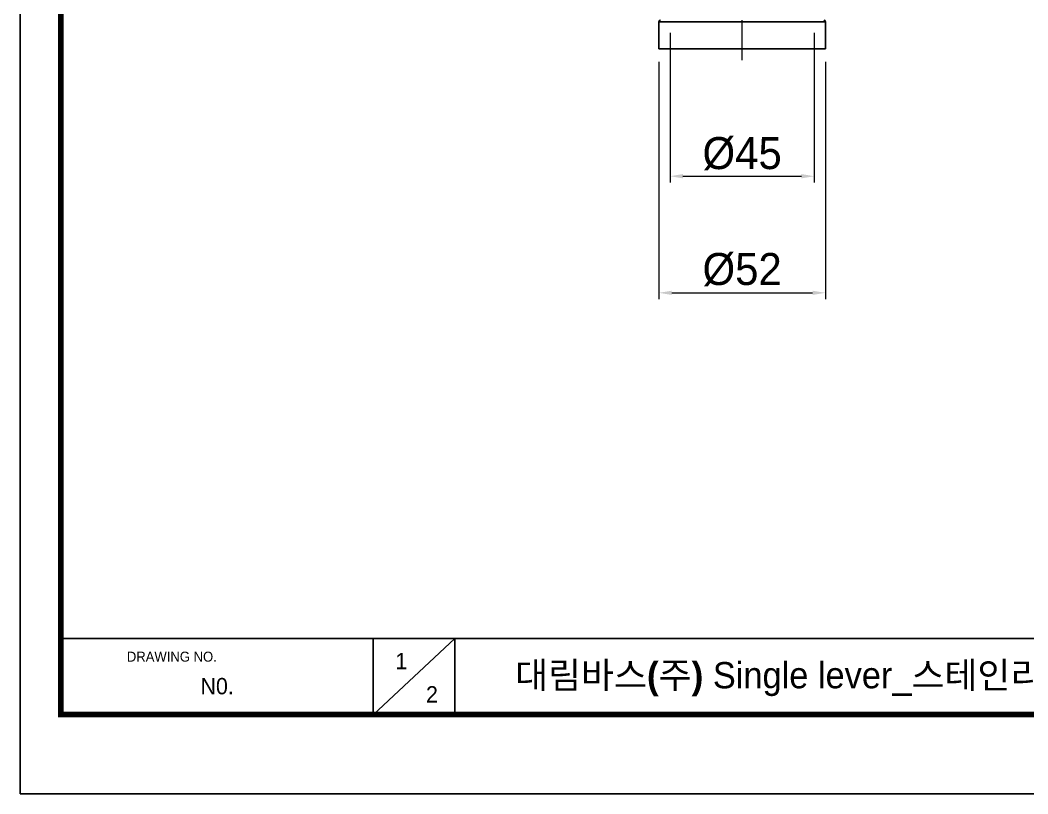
# Model space of a CAD drawing. Extents: x 0 to 790, y 0 to 579.
# Drawn here: x 0 to 314.5, y 0 to 241.6 of the extents above; entities that cross this region are included whole.
import ezdxf

# ---------------------------------------------------------------- set-up
doc = ezdxf.new("R2010")
doc.units = 0
doc.header["$LTSCALE"] = 10
doc.header["$MEASUREMENT"] = 0
doc.header["$PDMODE"] = 3
doc.header["$PDSIZE"] = -10
doc.linetypes.add('CENTER', pattern=[2, 1.25, -0.25, 0.25, -0.25])
doc.layers.get('0').update_dxf_attribs({"linetype": 'CONTINUOUS'})
doc.layers.get('DEFPOINTS').update_dxf_attribs({"linetype": 'CONTINUOUS'})
doc.layers.add('BODY', color=7, linetype='CONTINUOUS')
doc.styles.add('Daelim Dimension', font='H2GTRE.TTF')
doc.styles.get("Standard").update_dxf_attribs({"font": 'H2GTRE.TTF'})
doc.styles.add('단선완성형', font='')
doc.styles.get('단선완성형').set_extended_font_data('Gulim')
doc.dimstyles.new('DEFAULT', dxfattribs={"dimscale": 2, "dimtxt": 2, "dimasz": 2, "dimexe": 0, "dimexo": 2, "dimgap": 1, "dimtad": 1, "dimdec": 1, "dimzin": 9, "dimdsep": 46, "dimtxsty": 'Daelim Dimension', "dimcen": 0.5, "dimclrd": 252, "dimclre": 252, "dimclrt": 3, "dimadec": 1, "dimazin": 0, "dimtfac": 1, "dimtdec": 1, "dimtix": 1, "dimtmove": 0, "dimatfit": 3, "dimfxl": 1, "dimtolj": 1, "dimtzin": 1, "dimlwd": 9, "dimlwe": 9, "dimarcsym": 0})

# ---------------------------------------------------------------- blocks, each defined once
blk = doc.blocks.new('*D1')
at = {"color": 5, "lineweight": 9, "ltscale": 0.5, "transparency": 16777216}
for p, q in [((199.37, 228.64), (199.37, 154.48)), ((251.37, 228.64), (251.37, 154.48)), ((203.37, 156.48), (247.37, 156.48))]:
    blk.add_line(p, q, dxfattribs=at)
at = {"color": 5, "ltscale": 0.5, "transparency": 16777216}
for points in [[(203.37, 157.14), (203.37, 155.81), (199.37, 156.48)], [(247.37, 157.14), (247.37, 155.81), (251.37, 156.48)]]:
    blk.add_solid(points, dxfattribs=at)
at = {"layer": 'DEFPOINTS', "color": 0, "ltscale": 0.5, "transparency": 16777216}
for p in [(199.37, 232.64), (251.37, 232.64), (251.37, 156.48)]:
    blk.add_point(p, dxfattribs=at)
at = {"color": 7, "ltscale": 0.5, "transparency": 16777216, "insert": (225.37, 168.92), "char_height": 10, "attachment_point": 2, "style": 'Daelim Dimension'}
blk.add_mtext('\\A1;%%c52', dxfattribs=at)
blk = doc.blocks.new('*D2')
at = {"color": 5, "lineweight": 9, "ltscale": 0.5, "transparency": 16777216}
for p, q in [((202.87, 237.64), (202.87, 190.89)), ((247.87, 237.64), (247.87, 190.89)), ((206.87, 192.89), (243.87, 192.89))]:
    blk.add_line(p, q, dxfattribs=at)
at = {"color": 5, "ltscale": 0.5, "transparency": 16777216}
for points in [[(206.87, 193.56), (206.87, 192.23), (202.87, 192.89)], [(243.87, 193.56), (243.87, 192.23), (247.87, 192.89)]]:
    blk.add_solid(points, dxfattribs=at)
at = {"layer": 'DEFPOINTS', "color": 0, "ltscale": 0.5, "transparency": 16777216}
for p in [(202.87, 241.64), (247.87, 241.64), (247.87, 192.89)]:
    blk.add_point(p, dxfattribs=at)
at = {"color": 7, "ltscale": 0.5, "transparency": 16777216, "insert": (225.37, 205.12), "char_height": 10, "attachment_point": 2, "style": 'Daelim Dimension'}
blk.add_mtext('\\A1;%%c45', dxfattribs=at)

msp = doc.modelspace()

# ---------------------------------------------------------------- linework, layer by layer
at = {"color": 7, "linetype": 'Continuous'}
for p, q in [((251.37, 241.14), (199.37, 241.14)), ((199.37, 241.14), (199.37, 232.64)), ((251.37, 241.14), (251.37, 232.64)), ((199.37, 232.64), (251.37, 232.64))]:
    msp.add_line(p, q, dxfattribs=at)
at = {"color": 5}
msp.add_line((12.7, 48.49), (648.72, 48.49), dxfattribs=at)
at = {"color": 5, "ltscale": 40}
for p, q in [((110.19, 48.49), (110.19, 24.69)), ((110.19, 48.49), (110.19, 24.69)), ((135.67, 48.49), (110.19, 24.69)), ((135.67, 48.49), (110.19, 24.69)), ((135.67, 48.49), (135.67, 24.69)), ((135.67, 48.49), (135.67, 24.69))]:
    msp.add_line(p, q, dxfattribs=at)
at = {"ltscale": 0.5}
msp.add_lwpolyline([(0, 0), (789.88, 0), (789.88, 578.76), (0, 578.76)], close=True, dxfattribs=at)
at = {"color": 5, "linetype": 'ByBlock', "lineweight": 200, "const_width": 1.82}
msp.add_lwpolyline([(12.7, 24.78), (777.1, 24.78), (777.1, 565.32), (12.7, 565.32)], close=True, dxfattribs=at)
at = {"color": 7, "linetype": 'Continuous'}
for centre, start, end in [((199.87, 241.14), 90, 180), ((250.87, 241.14), 0, 90)]:
    msp.add_arc(centre, 0.5, start, end, dxfattribs=at)
at = {"layer": 'BODY', "color": 1, "linetype": 'CENTER', "lineweight": 5}
msp.add_line((225.37, 229.14), (225.37, 417.42), dxfattribs=at)

# ---------------------------------------------------------------- texts
at = {"color": 5, "ltscale": 40}
msp.add_text('DRAWING NO.', height=3.1171, dxfattribs=at).set_placement((33.3, 41.29))
at = {"attachment_point": 1, "style": '단선완성형'}
for s, insert, char_height, width in [('1', (117.12, 44.03), 5.1, 7.119), ('N0. ', (56.31, 36.19), 5.101, 32.0004), ('2', (126.69, 33.63), 5.1, 7.119)]:
    msp.add_mtext(s, dxfattribs=dict(at, insert=insert, char_height=char_height, width=width))
at = {"color": 2, "insert": (154.51, 41.16), "char_height": 8.19804, "width": 488.8902, "attachment_point": 1, "style": '단선완성형'}
msp.add_mtext('{\\fPretendard Variable SemiBold|b0|i0|c129|p2;대림바스(주)} Single lever_스테인리스 니켈_원홀 세면샤워수전_DL YB4A16SNCR3', dxfattribs=at)

# ---------------------------------------------------------------- dimensions: what is measured, and where the dimension line sits
at = {"color": 5, "ltscale": 0.5}
for base, p1, p2, picture, middle in [((247.87, 192.89), (202.87, 241.64), (247.87, 241.64), '*D2', (225.37, 192.89)), ((251.37, 156.48), (199.37, 232.64), (251.37, 232.64), '*D1', (225.37, 156.48))]:
    dim = msp.add_linear_dim(base=base, p1=p1, p2=p2, text='%%c<>', dimstyle='DEFAULT', override={"dimtxt": 5, "dimexe": 1, "dimdec": 0, "dimclrd": 5, "dimclre": 5, "dimclrt": 7}, dxfattribs=at)
    dim.commit()
    dim.dimension.update_dxf_attribs({"geometry": picture, "text_midpoint": middle, "dimtype": 160})

doc.saveas('drawing.dxf')
